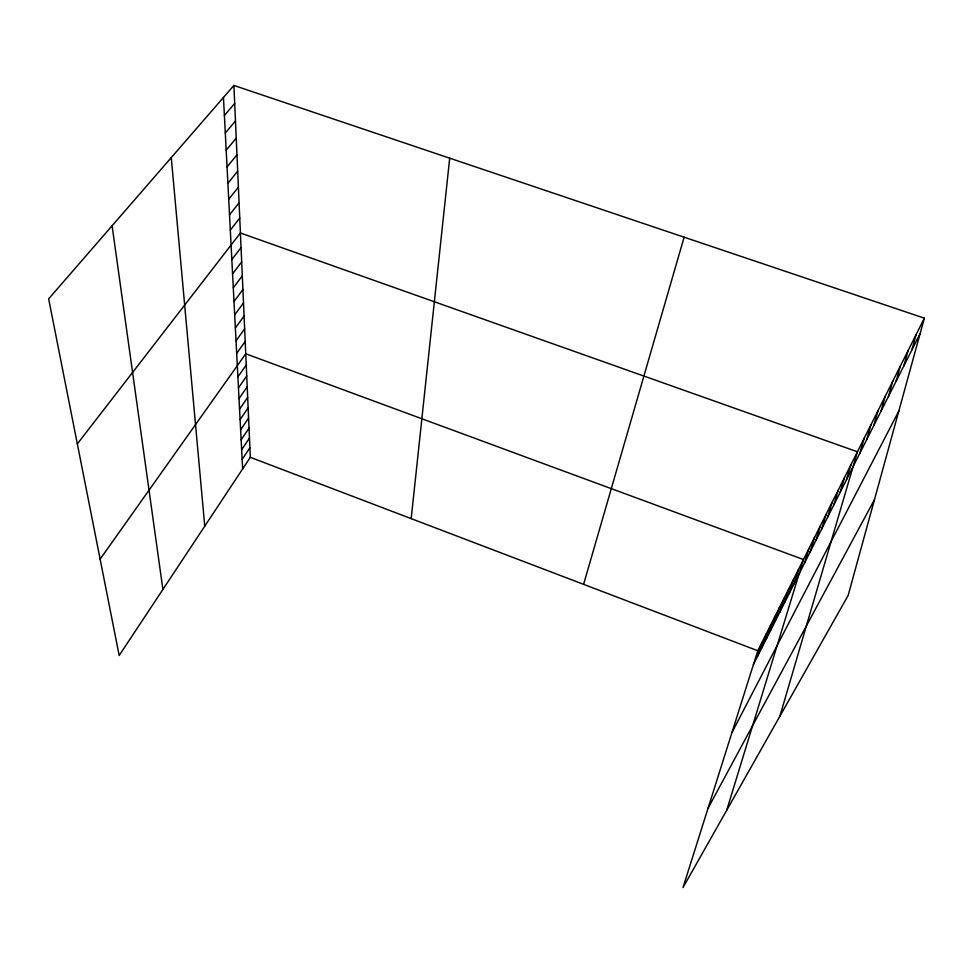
<?xml version="1.0" encoding="UTF-8"?>
<svg xmlns="http://www.w3.org/2000/svg" width="973" height="973" viewBox="0 0 973 973"><rect width="100%" height="100%" fill="white"/><g stroke="black" fill="none" stroke-linecap="round" stroke-linejoin="round"><path stroke-width="1.46" d="M411.19 518.633L449.696 158.173M924.35 318.171L848.103 595.561L683.01 887.558L757.785 650.742L924.35 318.171L233.897 85.442L48.65 298.869L119.18 655.51L250.316 457.31L233.897 85.442M911.871 349.952L916.128 334.578M903.844 365.884L908.125 350.548M896.024 381.416L900.329 366.128M888.398 396.546L892.728 381.307M880.979 411.287L885.321 396.096M873.73 425.675L878.084 410.533M583.593 584.347L684.116 237.193M866.663 439.699L871.042 424.617M859.767 453.382L864.158 438.361M779.872 716.25L857.432 451.776L240.404 232.985L77.329 443.907M846.474 479.786L850.876 464.875M833.8 504.963L838.203 490.173M840.064 492.52L844.467 477.67M827.67 517.113L832.085 502.384M821.686 528.996L826.101 514.328M815.848 540.611L820.251 526.004M804.525 563.075L808.94 548.602M810.12 551.959L814.535 537.437M794.09 583.812L798.492 569.473M726.722 810.241L803.467 559.536L245.743 353.783L100.122 559.159M789.212 593.481L793.615 579.203M779.75 612.272L784.141 598.115M784.433 602.968L788.835 588.75M770.64 630.346L775.019 616.323M775.153 621.394L779.543 607.31M761.883 647.75L766.25 633.849M766.225 639.127L770.592 625.165M757.614 656.216L761.968 642.375M753.43 664.523L920.117 333.581M731.927 732.62L898.809 411.093M708.052 808.247L874.459 499.66M242.143 459.402L249.891 447.762M241.645 449.708L249.465 438.045M241.134 439.857L249.027 428.156M240.623 429.823L248.577 418.098M240.088 419.618L248.127 407.857M239.553 409.219L247.665 397.434M239.005 398.638L247.203 386.816M238.446 387.85L246.728 376.004M237.886 376.867L246.242 364.997M236.67 353.381L245.196 341.45M236.025 340.818L244.637 328.874M235.357 327.998L244.077 316.03M234.688 314.899L243.493 302.907M233.994 301.533L242.909 289.516M233.289 287.862L242.301 275.833M232.571 273.899L241.681 261.859M231.829 259.633L241.049 247.58M230.309 230.127L239.747 218.061M229.519 214.875L239.078 202.798M228.716 199.258L238.385 187.181M227.889 183.289L237.68 171.212M227.05 166.93L236.962 154.853M226.186 150.183L236.22 138.117M225.298 133.033L235.466 120.98M224.386 115.471L234.688 103.43M250.316 457.31L757.785 650.742M112.102 225.76L162.892 589.456M171.26 157.602L204.756 526.162M223.462 97.458L242.642 468.913"/></g></svg>
